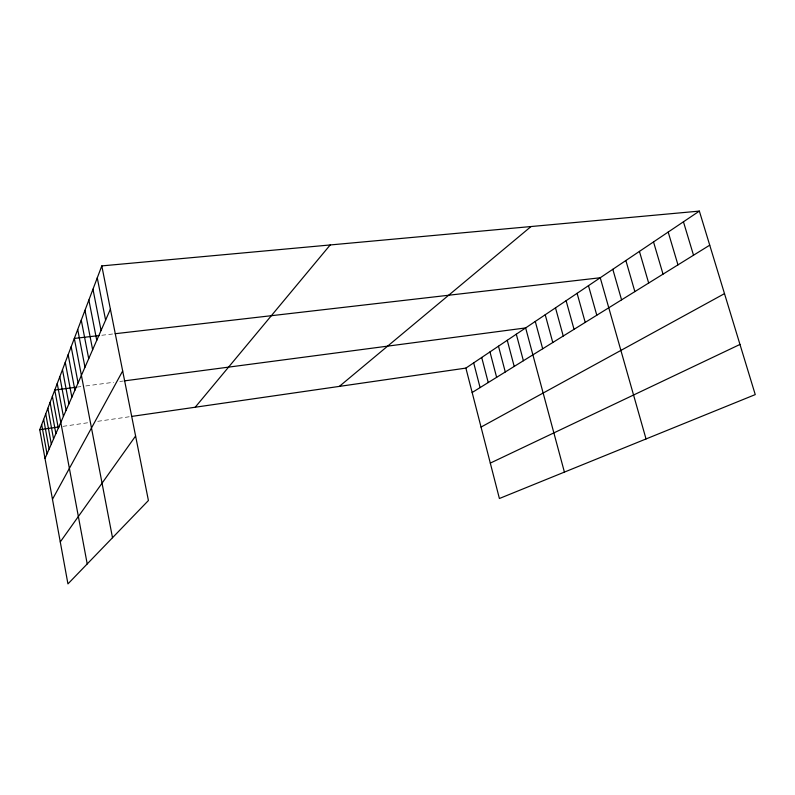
<?xml version="1.0" encoding="UTF-8"?>
<svg xmlns="http://www.w3.org/2000/svg" width="795" height="795" viewBox="0 0 795 795"><rect width="100%" height="100%" fill="white"/><g stroke="black" fill="none" stroke-linecap="round" stroke-linejoin="round"><path stroke-width="0.6" stroke-dasharray="3.98 2.98" d="M62.994 426.339L88.255 422.692M97.735 421.32L130.609 416.57M77.344 387.076L80.901 386.609M85.79 385.963L113.794 382.266M119.806 381.471L123.414 381.004M101.78 335.261L112.701 333.999"/><path stroke-width="1.19" d="M101.8 265.898L148.417 500.522L67.943 583.898L39.75 429.697L101.8 265.898L699.352 211.102L755.25 394.598L499.399 498.505L465.89 368.105L699.352 211.102M45.007 458.467L110.396 309.175M52.47 499.29L122.678 370.967M60.271 541.932L135.597 436.008M195.212 407.229L330.193 244.959M339.346 386.4L531.04 226.535M472.16 392.511L709.726 245.178M481.045 427.074L724.493 293.643M490.296 463.107L739.966 344.444M39.75 429.697L59.327 426.875M131.821 416.391L465.89 368.105M76.151 387.235L54.766 390.057L87.212 563.933M124.616 380.845L525.644 327.928L564.41 472.101M99.395 335.54L74.323 338.432L112.502 537.728M115.146 333.721L600.245 277.753L646.037 438.949M683.442 221.795L693.518 255.225M668.188 232.061L677.966 264.874M653.52 241.918L663.03 274.136M639.428 251.399L648.67 283.04M625.874 260.522L634.867 291.606M612.816 269.296L621.571 299.844M588.469 285.673L596.787 315.217M577.1 293.315L585.219 322.392M566.11 300.709L574.04 329.319M555.496 307.844L563.238 336.027M545.221 314.76L552.783 342.506M535.274 321.448L542.677 348.776M516.303 334.198L523.388 360.731M507.26 340.28L514.196 366.435M498.485 346.183L505.282 371.971M489.978 351.907L496.627 377.337M481.71 357.462L488.229 382.544M473.681 362.858L480.081 387.592M97.268 277.862L105.606 320.097M92.965 289.221L101.064 330.472M88.871 300.023L96.752 340.34M84.976 310.308L92.637 349.73M81.259 320.117L88.712 358.684M77.711 329.488L84.976 367.22M71.172 346.739L78.079 382.952M68.151 354.709L74.899 390.216M65.26 362.351L71.858 397.182M62.477 369.695L68.927 403.87M59.814 376.741L66.114 410.29M57.24 383.528L63.411 416.471M52.381 396.347L58.293 428.137M50.085 402.409L55.879 433.653M47.869 408.252L53.553 438.969M45.732 413.897L51.307 444.097M43.675 419.343L49.131 449.056M41.678 424.609L47.034 453.846"/></g></svg>
